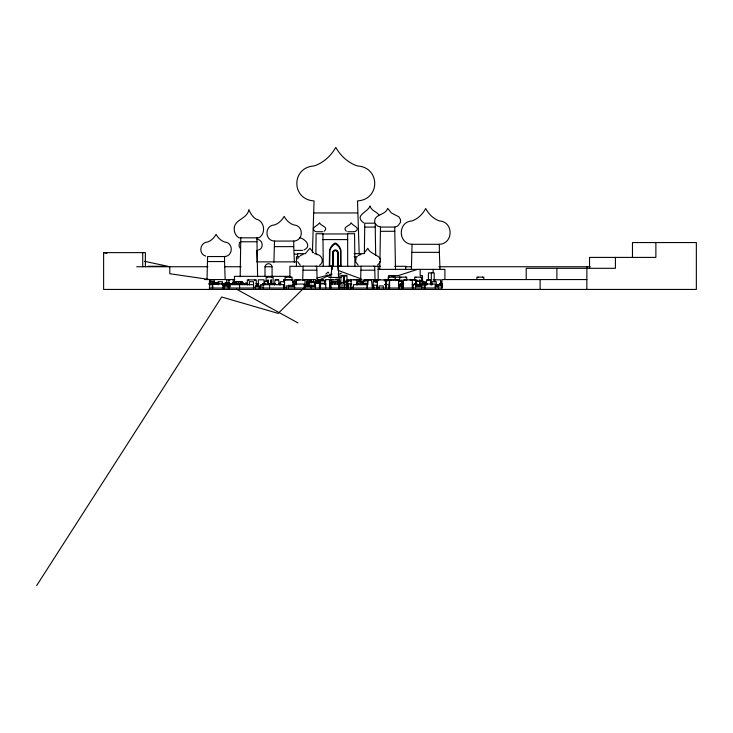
<?xml version="1.0" encoding="UTF-8"?>
<svg xmlns="http://www.w3.org/2000/svg" width="733" height="733" viewBox="0 0 733 733"><rect width="100%" height="100%" fill="white"/><g stroke="black" fill="none" stroke-linecap="round" stroke-linejoin="round"><path stroke-width="1.1" d="M340.973 266.308L340.836 249.962A11.132 11.132 0 0 0 335.824 243.145L334.56 243.191A12.892 12.892 0 0 0 329.548 250.155L329.337 266.308M315.886 253.957L316.097 233.735L322.932 233.735L323.271 266.308M344.345 288.023L344.473 276.112L346.966 276.112L347.057 284.78M364.365 253.187L364.759 223.189L375.067 223.189M240.177 276.744L240.791 237.428M379.758 269.368L379.905 261.525M379.951 259.29L380.482 227.074L377.486 225.984L375.369 223.776M207.027 279.2L207.595 256.541L224.573 256.541C233.479 256.129 233.479 242.421 224.573 242.009C220.844 240.726 217.921 237.73 216.088 234.303C214.247 237.73 211.324 240.726 207.595 242.009C199.88 242.311 198.121 253.957 205.735 256.083M273.904 262.295L274.518 241.075C264.457 240.699 264.457 225.315 274.518 224.949C278.714 223.528 282.04 220.221 284.129 216.391C286.227 220.221 289.553 223.528 293.741 224.949C303.801 225.315 303.801 240.699 293.741 241.075L274.518 241.075M302.711 280.226L303.096 266.161L316.748 266.161L317.178 281.335M360.627 280.226L361.021 266.161L374.673 266.161L375.104 281.335M411.396 269.075L412.038 244.3C397.717 243.64 397.717 221.595 412.038 220.926C418.039 218.855 422.749 214.036 425.699 208.529C428.649 214.036 433.35 218.855 439.351 220.926C453.672 221.595 453.672 243.64 439.351 244.3L412.038 244.3M312.423 252.683L314.054 200.915C291.102 199.541 291.102 167.335 314.054 165.96C323.39 162.946 330.986 155.836 335.778 147.406C340.579 155.836 348.166 162.946 357.512 165.96C380.454 167.335 380.454 199.541 357.512 200.915L359.188 253.82M228.797 283.827L229.072 279.63M283.698 281.729L283.836 279.63L287.877 279.63M325.067 284.88L325.406 279.63L333.662 279.63M375.736 281.729L375.873 279.63L380.308 279.63M330.739 278.256L332.049 266.308L332.049 269.625M274.509 284.945L275.086 279.814L278.659 279.814L279.255 284.945M310.819 282.892L311.168 279.814M363.696 281.866L363.925 279.814L371.448 279.814L372.401 288.023M366.949 288.023L367.874 279.814M385.888 284.945L386.465 279.814L390.038 279.814M398.404 284.038L398.743 281.041L401.776 281.041L402.124 284.038M426.185 284.945L426.762 279.814L430.326 279.814L430.922 284.945M239.535 242.293L239.022 246.16L240.36 248.496M297.68 258.932L298.221 257.622M325.764 274.05L328.008 272.099L328.888 273.061M339.91 274.05L341.266 273.061M356.137 257.622L355.597 261.708L358.153 265.126M36.65 585.594L221.678 296.984L278.164 313.394L303.086 288.82M364.851 252.17L367.847 248.276C370.083 255.496 387.235 255.716 377.532 265.126M259.042 288.023L261.369 285.888M351.831 288.023L353.388 286.603M324.362 231.207C328.86 226.809 320.807 226.231 319.515 222.786C317.948 226.094 309.555 227.651 315.355 231.546M319.615 265.126C324.481 262.387 322.099 254.708 316.748 254.479M305.725 253.132L309.922 248.276L313.504 252.674M258.465 250.017C264.246 248.405 262.909 239.554 257.045 239.325M303.975 250.017C312.121 246.16 305.294 238.949 299.495 237.62M300.237 255.515L303.096 254.479M355.322 231.546C361.112 227.651 352.72 226.094 351.153 222.786C349.87 226.231 341.816 226.809 346.315 231.207M358.153 255.515L361.021 254.479M316.903 281.032L327 276.378M329.016 275.452L332.049 274.05L329.887 274.628M417.572 269.368L398.257 275.608L388.499 275.608L388.499 279.878M316.922 278.064L327.724 275.196M380.482 227.074L394.785 227.074L397.781 225.984L400.456 222.401L400.456 219.497L398.981 216.904L391.385 212.936L387.629 208.337C385.604 215.63 373.409 213.853 374.801 222.401M314.054 212.955L357.512 212.955M364.759 227.083L375.25 227.083L375.672 255.46M380.482 231.289L394.785 231.289L395.499 269.368M316.097 231.729L322.932 231.729M347.744 231.729L354.57 231.729M347.744 233.735L354.57 233.735L354.919 266.308M322.364 233.964L347.662 233.964L347.662 266.308M322.364 239.59L347.662 239.59M240.791 241.762L256.981 241.762L257.604 276.744M274.518 246.627L293.741 246.627L294.364 262.295M256.825 250.365L257.201 262.066M294.437 250.365L302.564 250.365M412.038 252.354L439.351 252.354L439.992 269.075M632.469 257.411L632.469 242.559L696.35 242.559L696.35 289.434L103.619 289.434L103.619 252.628L145.363 252.628L145.363 266.748M305.487 253.655L297.561 253.655L297.561 256.733M314.549 253.655L316.812 253.655M354.195 253.655L364.383 253.655M294.437 254.168L297.781 254.168M299.852 256.733L296.453 256.733L296.453 266.308M354.176 256.733L357.594 256.733M207.595 261.544L224.573 261.544L225.141 279.2M256.898 261.864L296.453 261.864M147.91 266.29L167.884 266.29L144.612 261.342M303.581 266.308L289.92 266.308L289.92 277.431M316.106 266.308L361.433 266.308M373.693 266.308L380.363 266.308M394.711 266.308L405.743 266.308L405.743 269.368M136.704 266.748L207.934 266.748M224.692 266.748L241.102 266.748M264.961 266.748L271.989 266.748M405.651 266.748L411.534 266.748M438.985 266.748L590.257 266.748M378.155 269.368L444.904 269.368L444.904 279.246M303.096 270.193L316.748 270.193M361.021 270.193L374.673 270.193M326.753 275.37L329.254 275.37M340.9 275.37L343.401 275.37M344.473 275.37L346.966 275.37M326.753 276.112L329.254 276.112M289.92 276.341L234.423 276.341L234.423 282.993M328.778 277.44L341.129 277.44M335.76 279.163L339.443 279.163L339.443 281.38M204.736 279.557L234.762 279.557M288.023 279.63L292.174 279.63M303.031 279.63L310.196 279.63L310.196 281.729M353.37 279.63L358.923 279.63L358.923 281.729M369.78 279.63L373.812 279.63L373.912 281.729M385.32 279.63L388.902 279.63M394.748 279.63L398.331 279.63M586.84 279.557L441.981 279.557L441.981 288.023M300.118 279.814L294.4 279.814L294.4 281.866M323.711 279.814L317.985 279.814L317.985 282.892M356.834 279.814L347.158 279.814L347.158 288.023M359.5 279.814L362.129 279.814M373.134 279.814L375.415 279.814L375.415 281.866M409.994 279.814L415.712 279.814L415.712 284.945M433.02 279.814L440.606 279.814L440.606 284.945M230.125 279.85L226.699 279.85L226.699 282.489M323.711 279.905L318.635 279.905L318.635 282.123M389.819 280.061L390.607 280.061M392.806 280.061L393.594 280.061M398.12 280.061L398.908 280.061M401.263 280.061L402.05 280.061L402.05 283.14L401.263 283.14M404.25 280.061L405.037 280.061M416.197 280.061L416.985 280.061M419.184 280.061L419.972 280.061M419.642 280.492L422.776 280.492L422.776 284.798M309.454 280.886L311.552 280.886M325.974 280.886L319.735 280.922L319.735 283.964M347.708 280.941L351.125 280.941M363.348 281.124L367.838 280.922L367.838 282.947M384.788 280.922L387.006 280.922M415.767 280.886L417.526 280.886M309.518 281.041L311.543 281.041M315.318 281.041L318.828 281.06M344.217 281.041L348.111 281.041M385.146 281.041L386.923 281.041M415.767 281.041L417.04 280.886M418.79 281.041L421.823 281.041M363.531 281.289L357.457 281.289L357.457 284.661M209.345 281.564L213.77 281.564L213.77 283.717M292.788 281.564L296.105 281.564M310.874 281.564L308.657 281.564L308.657 283.717M358.996 281.564L363.421 281.564M375.406 281.564L377.623 281.564M422.474 281.701L424.581 281.701L424.581 284.862M306.385 282.031L314.503 282.031L314.503 285.027M316.803 281.985L318.681 281.985M347.085 282.003L344.18 282.003L344.18 288.023M420.046 281.985L422.868 281.985L422.868 285.009M306.385 282.123L308.511 282.031M317.801 282.123L320.046 282.123M213.56 282.489L218.782 282.489M225.288 282.489L229.466 282.489M232.608 282.489L234.697 282.489M315.135 282.489L317.426 282.489M340.625 282.535L344.84 282.535L344.822 288.023M292.797 282.636L293.814 282.636L293.814 284.477L292.797 284.477M296.187 282.636L295.17 282.636L295.17 284.477L296.187 284.477M338.838 282.636L336.749 282.636L336.749 284.477L338.838 284.477M359.903 282.636L360.92 282.636M267.655 283.14L268.443 283.14L268.443 280.061L267.655 280.061L267.655 282.113M315.245 283.14L319.121 283.14M360.16 283.14L362.414 283.14M221.219 283.414L226.561 283.414M263.12 283.414L265.163 283.414M278.586 283.414L280.574 283.414M323.977 283.414L315.419 283.414L315.419 288.023M339.26 283.414L341.999 283.414L341.999 288.023M356.458 283.414L358.584 283.414M359.793 283.414L367.26 283.414M414.786 283.414L416.83 283.414M439.69 283.414L441.724 283.414M232.993 283.543L235.11 283.543M235.504 283.543L240.772 283.543M255.899 283.543L258.602 283.543M263.083 283.543L265.19 283.543M278.65 283.543L280.849 283.543M425.287 283.543L427.394 283.543M208.905 283.717L219.304 283.717M221.357 283.717L245.262 283.717M256.678 283.717L258.795 283.717M263.12 283.689L265.337 283.717M267.389 283.717L275.443 283.717M278.586 283.689L280.574 283.689M339.26 283.689L341.257 283.414M414.786 283.689L416.83 283.689M439.69 283.689L441.962 283.717M224.17 283.873L229.429 283.873M309.262 283.827L306.669 283.827L306.669 285.925M326.084 283.873L320.504 283.873L320.504 288.023M351.62 283.873L348.468 283.873L348.468 288.023M364.878 283.873L368.03 283.873M403.681 283.873L400.392 283.873L400.392 285.943M209.656 283.983L223.702 283.983L223.702 288.023M225.59 283.983L229.264 283.983M230.84 283.983L241.972 284.056M244.602 283.983L246.829 283.983M256.541 283.983L258.767 283.983M275.26 283.983L263.074 284.056L263.074 288.023M294.08 284.056L304.186 284.056L304.186 288.023M403.681 284.028L400.978 283.873M424.334 283.983L435.292 284.056L435.292 288.023M209.665 284.157L213.605 284.157M214.146 284.157L216.116 284.157M240.937 284.157L245.857 284.157M267.93 284.157L272.85 284.157M419.322 284.102L424.618 284.102M419.917 284.34L423.986 284.102M262.918 284.468L264.045 284.468M267.765 284.422L275.736 284.422M304.442 284.422L307.255 284.422M345.939 284.496L348.175 284.496M355.707 284.468L356.834 284.468M360.031 284.422L367.911 284.422M384.825 284.422L387.116 284.422M414.585 284.468L415.712 284.468M419.432 284.422L427.412 284.422M439.488 284.468L440.606 284.468M209.116 284.661L212.332 284.661L212.332 288.023M253.508 284.661L229.603 284.661L229.603 288.023M304.195 284.661L307.255 284.706M367.407 284.706L353.398 284.661L353.398 288.023M384.825 284.706L387.116 284.706M412.285 284.661L427.412 284.706M437.18 284.661L442.54 284.661M227.166 285.302L230.199 285.302M304.974 285.302L315.502 285.302L315.502 287.116M400.328 285.302L403.361 285.302M435.237 285.302L438.27 285.302L438.343 288.023M289.453 285.916L286.291 285.916L286.291 288.023M398.725 285.916L401.886 285.916L401.886 288.023M437.958 285.916L442.173 285.916L442.173 288.023L209.116 288.023M227.148 286.53L230.226 286.53M288.435 286.53L294.584 286.53L294.584 288.023M304.965 286.53L315.575 286.53M401.336 286.53L403.388 286.53M415.574 286.53L421.732 286.53L421.732 288.023L421.658 285.302L415.593 285.302L415.574 288.023M435.265 286.53L438.343 286.53M103.619 252.628L106.945 253.334M338.032 270.358L361.259 278.961M390.753 275.608L394.785 277.55M236.411 289.114L297.992 322.932M363.605 222.832C353.654 215.053 368.067 212.488 370 205.881C371.127 210.728 376.515 211.498 378.998 214.925M300.237 265.126L297.68 261.708M339.196 278.256L338.032 266.308L338.032 269.35M338.307 273.546L338.573 276.726M329.447 279.63L329.841 288.023L329.887 279.905L338.857 279.905L338.857 288.023M307.063 279.63L307.264 283.827M233.112 279.63L233.314 283.827M343.475 282.608L343.401 276.112L340.9 276.112L340.863 283.414M655.879 242.559L655.879 257.411L589.534 257.411L589.534 268.305M615.408 257.411L615.408 268.305L526.212 268.305L526.212 279.557M586.895 266.748L586.84 289.434M556.897 268.305L556.897 279.557M540.12 279.557L540.12 289.434M483.835 279.31L483.835 277.129L476.89 277.129L476.89 279.31M482.662 277.129L482.662 277.66M478.053 277.129L478.053 277.66M441.239 281.289L441.239 284.661M439.351 244.3L439.351 252.354M436.254 285.916L436.254 281.701L432.039 281.701L432.039 284.862M434.889 279.814L434.889 281.866M434.193 281.545L434.193 272.914L428.411 272.914L428.411 280.464M433.13 269.368L433.13 272.658M431.306 272.914L431.306 284.789M429.959 279.814L427.128 279.814M425.607 281.701L425.607 283.808M425.186 284.056L425.186 288.023M424.242 285.302L424.233 288.023M422.51 281.16L422.51 275.608L420.192 275.608L420.192 269.368M421.622 281.49L421.622 277.129L414.676 277.129L414.676 280.4M420.458 277.129L420.458 277.66M419.752 284.661L419.752 281.289L416.335 281.289L416.335 284.661M415.849 277.129L415.849 277.66M414.402 279.814L411.561 279.814M413.155 284.056L413.155 288.023M412.331 288.023L412.331 279.905L403.37 279.905L403.37 288.023M410.975 279.905L410.975 280.519M406.687 280.4L406.687 277.129L388.298 277.129L388.298 280.4M405.523 277.129L405.523 277.66M404.726 279.905L404.726 280.519M403.049 284.056L403.049 288.023M401.464 281.041L399.054 281.041M400.905 277.129L400.905 277.66M399.742 277.129L399.742 281.49M399.393 277.129L399.393 277.66M399.375 284.056L399.375 288.023M398.56 288.023L398.56 279.905L389.324 279.905L389.278 288.023M397.204 279.905L397.204 280.519M396.929 279.905L396.929 280.519M395.243 277.129L395.243 280.4M394.785 227.074L394.785 231.289M394.785 277.129L394.785 277.66M394.079 277.129L394.079 277.66M390.955 279.905L390.955 280.519M390.68 279.905L390.68 280.519M389.672 279.814L386.832 279.814M389.599 279.905L389.599 288.023M389.47 277.129L389.47 277.66M389.003 284.056L389.003 288.023M386.447 284.056L386.447 288.023M385.622 288.023L385.622 279.905L376.661 279.905L376.661 281.939M384.266 279.905L384.266 280.519M383.295 288.023L383.295 285.916L379.08 285.916L379.08 288.023M378.155 266.308L378.155 279.649M378.017 279.905L378.017 280.519M377.376 288.023L377.376 281.701L373.161 281.701L373.161 288.023M376.716 288.023L376.716 285.164L373.857 285.164L373.857 288.023M376.148 279.63L376.148 281.729M375.25 224.161L375.25 227.083M371.081 279.814L364.292 279.814M367.334 284.661L367.334 288.023M366.518 283.414L360.535 283.414M363.412 280.922L363.412 283.964M363.339 284.477L363.339 282.636L362.322 282.636L362.322 284.477M360.874 281.289L360.874 284.661M357.786 282.031L357.786 284.028M356.852 279.63L356.834 284.945M351.107 279.814L351.107 288.023M350.337 283.827L350.337 288.023M347.754 279.814L347.754 288.023M347.204 283.414L347.204 288.023M346.425 284.459L346.425 288.023M343.713 281.041L343.713 283.039M343.42 280.116L343.42 282.379M339.938 280.922L339.938 283.964M339.865 281.564L339.865 288.023M339.672 284.056L339.672 288.023M338.793 288.023L338.793 281.564L331.041 281.564L331.041 288.023M337.803 266.308L337.721 252.106A2.419 2.419 0 0 0 333.057 252.106L332.974 266.308M337.757 282.636L337.757 284.477M337.546 266.308L337.546 252.738A2.162 2.162 0 0 0 335.384 250.576A2.162 2.162 0 0 0 333.231 252.738L333.231 266.308M337.492 279.905L337.492 280.519M331.243 279.905L331.243 280.519M325.699 283.873L325.764 288.023M324.545 280.922L324.545 284.092M323.226 283.414L316.161 283.414M320.119 280.922L320.119 283.964M319.386 283.414L319.386 288.023M315.639 283.827L315.639 279.63L311.094 279.63L311.094 282.773M313.944 282.031L309.317 282.031M313.559 279.63L313.559 282.773M311.479 279.63L311.479 282.773M311.039 285.302L311.113 288.023M309.152 282.031L309.152 285.027M308.758 282.031L308.758 284.028M308.126 279.63L308.126 282.773M307.054 283.827L307.054 285.925M304.965 288.023L305.047 279.905L296.086 279.905L296.086 284.981M303.691 279.905L303.691 280.519M297.442 279.905L297.442 280.519M294.51 288.023L294.51 285.302L288.445 285.302L288.435 288.023M293.741 241.075L293.741 246.627M292.962 285.998L292.962 279.905L283.992 279.905L283.992 281.939M292.027 279.31L292.027 277.129L285.082 277.129L285.082 279.31M291.606 279.905L291.606 280.519M290.864 277.129L290.864 277.66M286.255 277.129L286.255 277.66M285.357 279.905L285.357 280.519M284.587 288.023L284.587 281.701L280.373 281.701L280.373 284.862M283.928 285.164L283.928 288.023M283.543 288.023L283.543 284.661L260.609 284.661L260.609 288.023M278.293 279.814L275.452 279.814M273.079 283.671L273.079 277.129L266.143 277.129L266.143 281.49M272.08 276.341L272.08 267.261A3.546 3.546 0 0 0 268.535 263.715A3.546 3.546 0 0 0 264.989 267.261L264.989 276.341M271.916 277.129L271.916 277.66M269.616 284.661L269.616 288.023M268.086 284.661L268.086 281.289L264.668 281.289L264.668 284.661M267.307 277.129L267.307 277.66M264.045 284.945L264.045 279.814L258.318 279.814L258.318 285.971M259.5 288.023L259.5 285.916L255.286 285.916L255.286 288.023M258.364 283.414L258.364 286.182M258.043 283.543L258.043 285.788M257.393 283.543L257.393 285.788M256.981 237.428L256.981 241.762M257.1 284.056L257.1 286.044M256.284 285.998L256.284 279.905L247.314 279.905L247.314 284.981M254.919 279.905L254.919 280.519M253.508 288.023L253.581 281.701L249.367 281.701L249.367 284.862M248.679 279.905L248.679 280.519M246.004 282.489L246.004 284.514M243.274 282.489L243.274 284.514M242.458 283.717L242.458 281.564L234.707 281.564L234.707 283.717M241.423 284.477L241.423 282.636L240.415 282.636L240.415 284.477M239.572 284.661L239.572 288.023M239.05 284.477L239.05 282.636L238.033 282.636L238.033 284.477M236.631 284.477L236.631 282.636L235.614 282.636L235.614 284.477M229.172 283.983L229.172 286.007M228.293 288.023L228.293 285.916L224.069 285.916L224.069 288.023M225.828 283.983L225.828 286.007M224.573 256.541L224.573 261.544M223.831 283.717L223.849 288.023M222.878 284.056L222.878 288.023M222.374 284.862L222.374 281.701L218.15 281.701L218.15 284.862M214.219 282.489L214.219 279.85L210.792 279.85L210.792 281.609M212.772 288.023L212.744 282.636L211.727 282.636L211.727 284.477M210.362 284.477L210.362 282.636L209.354 282.636L209.354 284.477M209.611 289.434L209.611 279.557L169.79 273.73L169.79 266.748M142.715 252.628L142.715 266.748M340.653 250.814L340.625 265.951L338.151 265.951L338.06 252.015A2.767 2.767 0 0 0 332.709 252.015L332.626 265.951L329.694 265.951L329.905 250.31A11.792 11.792 0 0 1 334.77 244.144L335.632 244.116A10.134 10.134 0 0 1 340.469 250.1L340.653 250.814M234.368 226.772C233.58 230.922 235.128 235.769 239.013 237.84L258.758 237.84C266.253 233.854 264.686 220.816 256.174 219.167C252.628 217.041 250.393 213.33 248.89 209.592C247.452 218.461 236.42 218.92 234.368 226.772M271.439 280.061L270.642 280.061L270.642 283.14L271.439 283.14L271.439 280.061M332.965 282.636L331.948 282.636L331.948 284.477L332.965 284.477L332.965 282.636M335.384 282.636L334.367 282.636L334.367 284.477L335.384 284.477L335.384 282.636"/></g></svg>
